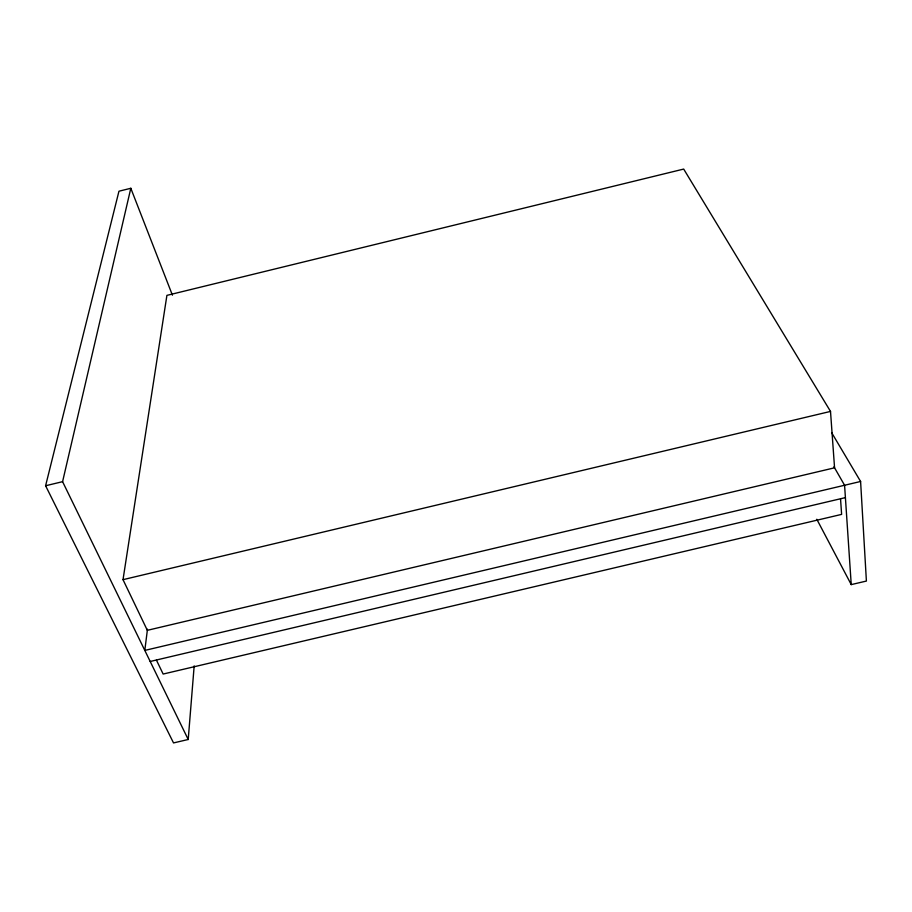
<?xml version="1.0" encoding="UTF-8"?>
<svg xmlns="http://www.w3.org/2000/svg" width="912" height="912" viewBox="0 0 912 912"><rect width="100%" height="100%" fill="white"/><g stroke="black" fill="none" stroke-linecap="round" stroke-linejoin="round"><path stroke-width="1.37" d="M172.425 295.192L130.815 188.282L118.959 191.212L45.6 485.754L173.531 742.927L188.214 739.495L194.176 665.863M147.47 629.212L144.803 650.416L860.597 481.479L866.4 581.058L851.238 584.603L816.799 519.259M123.017 579.667L166.907 295.374L683.692 169.073L830.513 411.415L834.56 467.81L147.334 630.329L123.017 579.667L830.513 411.415M188.214 739.495L62.586 481.673L130.815 188.282M45.6 485.754L62.586 481.673M150.195 661.474L845.413 497.61M831.584 432.562L860.597 481.479M833.956 466.762L844.58 485.264L851.238 584.603M156.442 660.151L163.157 674.048L841.616 514.391L840.545 498.91"/></g></svg>
